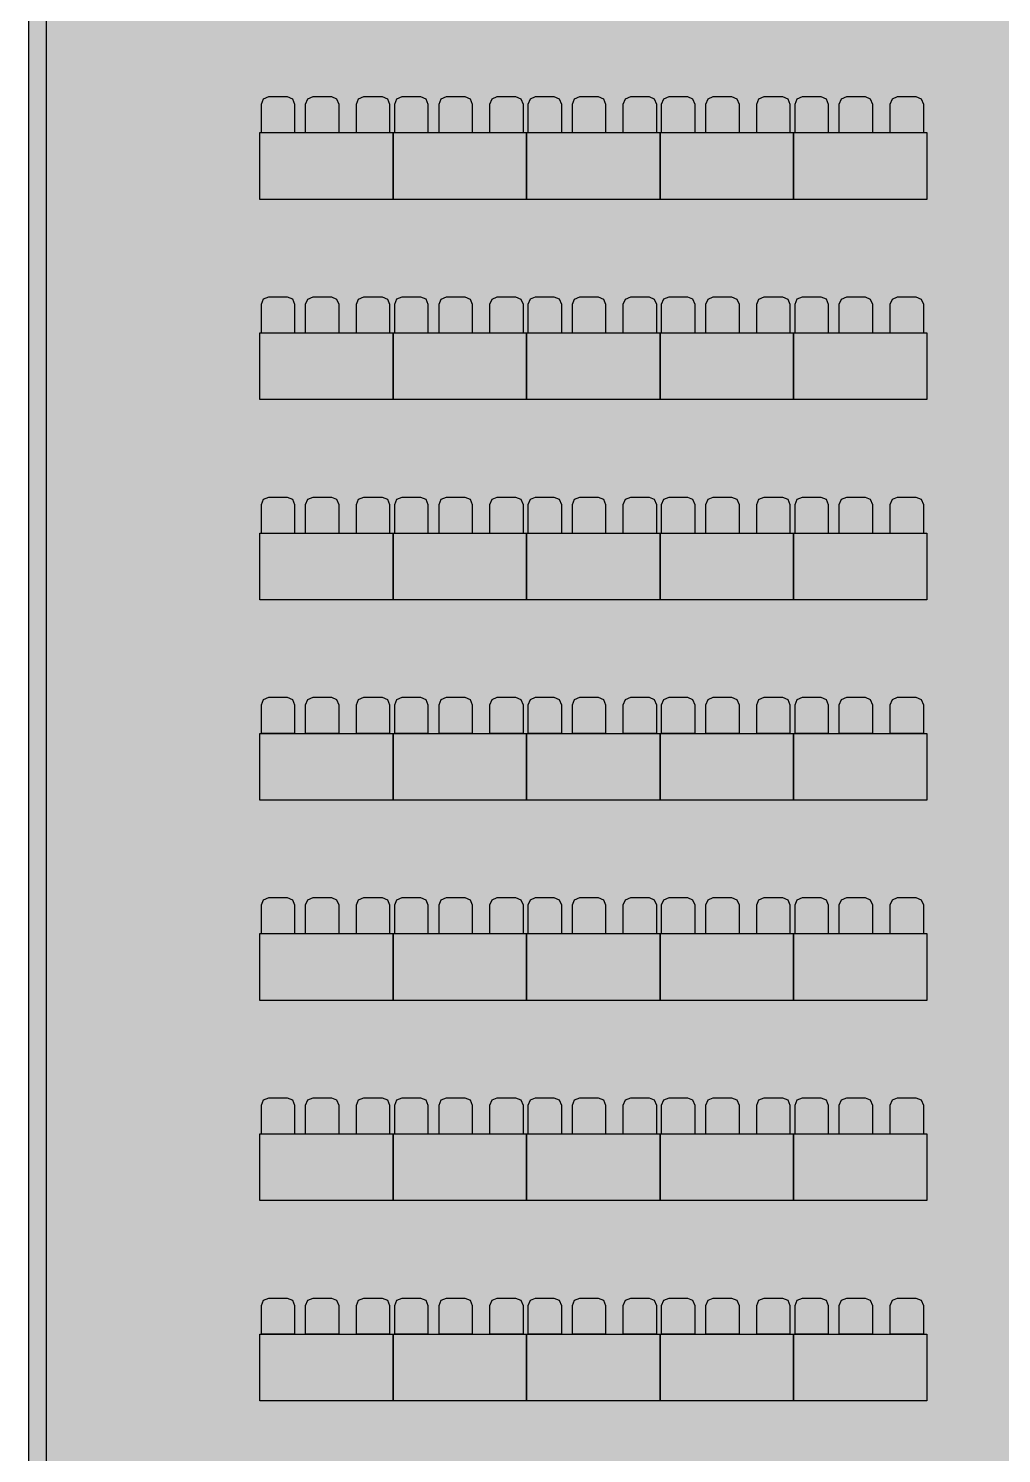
# Model space of a CAD drawing. Header units: feet. Extents: x 304 to 526, y 573 to 801.
# Drawn here: x 309.8 to 353.5, y 669.5 to 733.5 of the extents above; entities that cross this region are included whole.
import ezdxf

# ---------------------------------------------------------------- set-up
doc = ezdxf.new("R2010")
doc.units = ezdxf.units.FT
doc.header["$MEASUREMENT"] = 0
for name, color, linetype in [('background', 7, 'Continuous'), ('Layer 1', 7, 'Continuous'), ('walls', 7, 'Continuous')]:
    doc.layers.add(name, color=color, linetype=linetype)

msp = doc.modelspace()

# ---------------------------------------------------------------- hatches: boundary and pattern name
at = {"layer": 'background', "lineweight": 0, "true_color": 0xe6e6e6, "transparency": 33554687}
h = msp.add_hatch(color=254, dxfattribs=at)
h.dxf.hatch_style = 1
h.paths.add_polyline_path([(491.003, 759.963), (309.753, 759.963), (309.753, 591.797), (491.003, 591.797)])
at = {"layer": 'Layer 1', "lineweight": 0, "true_color": 0xf9cb9c, "transparency": 33554687}
h = msp.add_hatch(color=31, dxfattribs=at)
h.dxf.hatch_style = 1
h.paths.add_polyline_path([(326.152, 728.865), (326.152, 725.865), (320.152, 725.865), (320.152, 728.865)])
h = msp.add_hatch(color=31, dxfattribs=at)
h.dxf.hatch_style = 1
h.paths.add_polyline_path([(332.152, 728.865), (332.152, 725.865), (326.152, 725.865), (326.152, 728.865)])
h = msp.add_hatch(color=31, dxfattribs=at)
h.dxf.hatch_style = 1
h.paths.add_polyline_path([(338.152, 728.865), (338.152, 725.865), (332.152, 725.865), (332.152, 728.865)])
h = msp.add_hatch(color=31, dxfattribs=at)
h.dxf.hatch_style = 1
h.paths.add_polyline_path([(344.152, 728.865), (344.152, 725.865), (338.152, 725.865), (338.152, 728.865)])
h = msp.add_hatch(color=31, dxfattribs=at)
h.dxf.hatch_style = 1
h.paths.add_polyline_path([(350.152, 728.865), (350.152, 725.865), (344.152, 725.865), (344.152, 728.865)])
h = msp.add_hatch(color=31, dxfattribs=at)
h.dxf.hatch_style = 1
h.paths.add_polyline_path([(326.152, 719.865), (326.152, 716.865), (320.152, 716.865), (320.152, 719.865)])
h = msp.add_hatch(color=31, dxfattribs=at)
h.dxf.hatch_style = 1
h.paths.add_polyline_path([(332.152, 719.865), (332.152, 716.865), (326.152, 716.865), (326.152, 719.865)])
h = msp.add_hatch(color=31, dxfattribs=at)
h.dxf.hatch_style = 1
h.paths.add_polyline_path([(338.152, 719.865), (338.152, 716.865), (332.152, 716.865), (332.152, 719.865)])
h = msp.add_hatch(color=31, dxfattribs=at)
h.dxf.hatch_style = 1
h.paths.add_polyline_path([(344.152, 719.865), (344.152, 716.865), (338.152, 716.865), (338.152, 719.865)])
h = msp.add_hatch(color=31, dxfattribs=at)
h.dxf.hatch_style = 1
h.paths.add_polyline_path([(350.152, 719.865), (350.152, 716.865), (344.152, 716.865), (344.152, 719.865)])
h = msp.add_hatch(color=31, dxfattribs=at)
h.dxf.hatch_style = 1
h.paths.add_polyline_path([(326.152, 710.865), (326.152, 707.865), (320.152, 707.865), (320.152, 710.865)])
h = msp.add_hatch(color=31, dxfattribs=at)
h.dxf.hatch_style = 1
h.paths.add_polyline_path([(332.152, 710.865), (332.152, 707.865), (326.152, 707.865), (326.152, 710.865)])
h = msp.add_hatch(color=31, dxfattribs=at)
h.dxf.hatch_style = 1
h.paths.add_polyline_path([(338.152, 710.865), (338.152, 707.865), (332.152, 707.865), (332.152, 710.865)])
h = msp.add_hatch(color=31, dxfattribs=at)
h.dxf.hatch_style = 1
h.paths.add_polyline_path([(344.152, 710.865), (344.152, 707.865), (338.152, 707.865), (338.152, 710.865)])
h = msp.add_hatch(color=31, dxfattribs=at)
h.dxf.hatch_style = 1
h.paths.add_polyline_path([(350.152, 710.865), (350.152, 707.865), (344.152, 707.865), (344.152, 710.865)])
h = msp.add_hatch(color=31, dxfattribs=at)
h.dxf.hatch_style = 1
h.paths.add_polyline_path([(326.152, 701.865), (326.152, 698.865), (320.152, 698.865), (320.152, 701.865)])
h = msp.add_hatch(color=31, dxfattribs=at)
h.dxf.hatch_style = 1
h.paths.add_polyline_path([(332.152, 701.865), (332.152, 698.865), (326.152, 698.865), (326.152, 701.865)])
h = msp.add_hatch(color=31, dxfattribs=at)
h.dxf.hatch_style = 1
h.paths.add_polyline_path([(338.152, 701.865), (338.152, 698.865), (332.152, 698.865), (332.152, 701.865)])
h = msp.add_hatch(color=31, dxfattribs=at)
h.dxf.hatch_style = 1
h.paths.add_polyline_path([(344.152, 701.865), (344.152, 698.865), (338.152, 698.865), (338.152, 701.865)])
h = msp.add_hatch(color=31, dxfattribs=at)
h.dxf.hatch_style = 1
h.paths.add_polyline_path([(350.152, 701.865), (350.152, 698.865), (344.152, 698.865), (344.152, 701.865)])
h = msp.add_hatch(color=31, dxfattribs=at)
h.dxf.hatch_style = 1
h.paths.add_polyline_path([(326.152, 692.865), (326.152, 689.865), (320.152, 689.865), (320.152, 692.865)])
h = msp.add_hatch(color=31, dxfattribs=at)
h.dxf.hatch_style = 1
h.paths.add_polyline_path([(332.152, 692.865), (332.152, 689.865), (326.152, 689.865), (326.152, 692.865)])
h = msp.add_hatch(color=31, dxfattribs=at)
h.dxf.hatch_style = 1
h.paths.add_polyline_path([(338.152, 692.865), (338.152, 689.865), (332.152, 689.865), (332.152, 692.865)])
h = msp.add_hatch(color=31, dxfattribs=at)
h.dxf.hatch_style = 1
h.paths.add_polyline_path([(344.152, 692.865), (344.152, 689.865), (338.152, 689.865), (338.152, 692.865)])
h = msp.add_hatch(color=31, dxfattribs=at)
h.dxf.hatch_style = 1
h.paths.add_polyline_path([(350.152, 692.865), (350.152, 689.865), (344.152, 689.865), (344.152, 692.865)])
h = msp.add_hatch(color=31, dxfattribs=at)
h.dxf.hatch_style = 1
h.paths.add_polyline_path([(326.152, 683.865), (326.152, 680.865), (320.152, 680.865), (320.152, 683.865)])
h = msp.add_hatch(color=31, dxfattribs=at)
h.dxf.hatch_style = 1
h.paths.add_polyline_path([(332.152, 683.865), (332.152, 680.865), (326.152, 680.865), (326.152, 683.865)])
h = msp.add_hatch(color=31, dxfattribs=at)
h.dxf.hatch_style = 1
h.paths.add_polyline_path([(338.152, 683.865), (338.152, 680.865), (332.152, 680.865), (332.152, 683.865)])
h = msp.add_hatch(color=31, dxfattribs=at)
h.dxf.hatch_style = 1
h.paths.add_polyline_path([(344.152, 683.865), (344.152, 680.865), (338.152, 680.865), (338.152, 683.865)])
h = msp.add_hatch(color=31, dxfattribs=at)
h.dxf.hatch_style = 1
h.paths.add_polyline_path([(350.152, 683.865), (350.152, 680.865), (344.152, 680.865), (344.152, 683.865)])
h = msp.add_hatch(color=31, dxfattribs=at)
h.dxf.hatch_style = 1
h.paths.add_polyline_path([(326.152, 674.865), (326.152, 671.865), (320.152, 671.865), (320.152, 674.865)])
h = msp.add_hatch(color=31, dxfattribs=at)
h.dxf.hatch_style = 1
h.paths.add_polyline_path([(332.152, 674.865), (332.152, 671.865), (326.152, 671.865), (326.152, 674.865)])
h = msp.add_hatch(color=31, dxfattribs=at)
h.dxf.hatch_style = 1
h.paths.add_polyline_path([(338.152, 674.865), (338.152, 671.865), (332.152, 671.865), (332.152, 674.865)])
h = msp.add_hatch(color=31, dxfattribs=at)
h.dxf.hatch_style = 1
h.paths.add_polyline_path([(344.152, 674.865), (344.152, 671.865), (338.152, 671.865), (338.152, 674.865)])
h = msp.add_hatch(color=31, dxfattribs=at)
h.dxf.hatch_style = 1
h.paths.add_polyline_path([(350.152, 674.865), (350.152, 671.865), (344.152, 671.865), (344.152, 674.865)])

# ---------------------------------------------------------------- linework, layer by layer
at = {"layer": 'background', "color": 254, "lineweight": 0, "true_color": 0xe6e6e6, "transparency": 33554687}
msp.add_lwpolyline([(491.003, 759.963), (309.753, 759.963), (309.753, 591.797), (491.003, 591.797)], close=True, dxfattribs=at)
at = {"layer": 'background', "color": 254, "lineweight": 25, "true_color": 0xe6e6e6}
msp.add_lwpolyline([(491.003, 759.963), (309.753, 759.963), (309.753, 591.797), (491.003, 591.797)], close=True, dxfattribs=at)
at = {"layer": 'Layer 1', "color": 18, "lineweight": 25, "true_color": 0x000000}
for points in [[(321.73, 730.138), (321.633, 730.374), (321.397, 730.471), (320.543, 730.471), (320.307, 730.374), (320.21, 730.138), (320.21, 728.871), (321.73, 728.871)], [(323.72, 730.137), (323.622, 730.373), (323.387, 730.471), (322.532, 730.471), (322.296, 730.373), (322.199, 730.137), (322.199, 728.871), (323.72, 728.871)], [(326.007, 730.137), (325.909, 730.373), (325.673, 730.47), (324.819, 730.47), (324.583, 730.373), (324.486, 730.137), (324.486, 728.87), (326.007, 728.87)], [(327.73, 730.138), (327.633, 730.374), (327.397, 730.471), (326.543, 730.471), (326.307, 730.374), (326.21, 730.138), (326.21, 728.871), (327.73, 728.871)], [(329.72, 730.137), (329.622, 730.373), (329.387, 730.471), (328.532, 730.471), (328.296, 730.373), (328.199, 730.137), (328.199, 728.871), (329.72, 728.871)], [(332.007, 730.137), (331.909, 730.373), (331.673, 730.47), (330.819, 730.47), (330.583, 730.373), (330.486, 730.137), (330.486, 728.87), (332.007, 728.87)], [(333.73, 730.138), (333.633, 730.374), (333.397, 730.471), (332.543, 730.471), (332.307, 730.374), (332.21, 730.138), (332.21, 728.871), (333.73, 728.871)], [(335.72, 730.137), (335.622, 730.373), (335.387, 730.471), (334.532, 730.471), (334.296, 730.373), (334.199, 730.137), (334.199, 728.871), (335.72, 728.871)], [(338.007, 730.137), (337.909, 730.373), (337.673, 730.47), (336.819, 730.47), (336.583, 730.373), (336.486, 730.137), (336.486, 728.87), (338.007, 728.87)], [(339.73, 730.138), (339.633, 730.374), (339.397, 730.471), (338.543, 730.471), (338.307, 730.374), (338.21, 730.138), (338.21, 728.871), (339.73, 728.871)], [(341.72, 730.137), (341.622, 730.373), (341.387, 730.471), (340.532, 730.471), (340.296, 730.373), (340.199, 730.137), (340.199, 728.871), (341.72, 728.871)], [(344.007, 730.137), (343.909, 730.373), (343.673, 730.47), (342.819, 730.47), (342.583, 730.373), (342.486, 730.137), (342.486, 728.87), (344.007, 728.87)], [(345.73, 730.138), (345.633, 730.374), (345.397, 730.471), (344.543, 730.471), (344.307, 730.374), (344.21, 730.138), (344.21, 728.871), (345.73, 728.871)], [(347.72, 730.137), (347.622, 730.373), (347.387, 730.471), (346.532, 730.471), (346.296, 730.373), (346.199, 730.137), (346.199, 728.871), (347.72, 728.871)], [(350.007, 730.137), (349.909, 730.373), (349.673, 730.47), (348.819, 730.47), (348.583, 730.373), (348.486, 730.137), (348.486, 728.87), (350.007, 728.87)], [(326.152, 728.865), (326.152, 725.865), (320.152, 725.865), (320.152, 728.865)], [(332.152, 728.865), (332.152, 725.865), (326.152, 725.865), (326.152, 728.865)], [(338.152, 728.865), (338.152, 725.865), (332.152, 725.865), (332.152, 728.865)], [(344.152, 728.865), (344.152, 725.865), (338.152, 725.865), (338.152, 728.865)], [(350.152, 728.865), (350.152, 725.865), (344.152, 725.865), (344.152, 728.865)], [(321.73, 721.138), (321.633, 721.374), (321.397, 721.471), (320.543, 721.471), (320.307, 721.374), (320.21, 721.138), (320.21, 719.871), (321.73, 719.871)], [(323.72, 721.137), (323.622, 721.373), (323.387, 721.471), (322.532, 721.471), (322.296, 721.373), (322.199, 721.137), (322.199, 719.871), (323.72, 719.871)], [(326.007, 721.137), (325.909, 721.373), (325.673, 721.47), (324.819, 721.47), (324.583, 721.373), (324.486, 721.137), (324.486, 719.87), (326.007, 719.87)], [(327.73, 721.138), (327.633, 721.374), (327.397, 721.471), (326.543, 721.471), (326.307, 721.374), (326.21, 721.138), (326.21, 719.871), (327.73, 719.871)], [(329.72, 721.137), (329.622, 721.373), (329.387, 721.471), (328.532, 721.471), (328.296, 721.373), (328.199, 721.137), (328.199, 719.871), (329.72, 719.871)], [(332.007, 721.137), (331.909, 721.373), (331.673, 721.47), (330.819, 721.47), (330.583, 721.373), (330.486, 721.137), (330.486, 719.87), (332.007, 719.87)], [(333.73, 721.138), (333.633, 721.374), (333.397, 721.471), (332.543, 721.471), (332.307, 721.374), (332.21, 721.138), (332.21, 719.871), (333.73, 719.871)], [(335.72, 721.137), (335.622, 721.373), (335.387, 721.471), (334.532, 721.471), (334.296, 721.373), (334.199, 721.137), (334.199, 719.871), (335.72, 719.871)], [(338.007, 721.137), (337.909, 721.373), (337.673, 721.47), (336.819, 721.47), (336.583, 721.373), (336.486, 721.137), (336.486, 719.87), (338.007, 719.87)], [(339.73, 721.138), (339.633, 721.374), (339.397, 721.471), (338.543, 721.471), (338.307, 721.374), (338.21, 721.138), (338.21, 719.871), (339.73, 719.871)], [(341.72, 721.137), (341.622, 721.373), (341.387, 721.471), (340.532, 721.471), (340.296, 721.373), (340.199, 721.137), (340.199, 719.871), (341.72, 719.871)], [(344.007, 721.137), (343.909, 721.373), (343.673, 721.47), (342.819, 721.47), (342.583, 721.373), (342.486, 721.137), (342.486, 719.87), (344.007, 719.87)], [(345.73, 721.138), (345.633, 721.374), (345.397, 721.471), (344.543, 721.471), (344.307, 721.374), (344.21, 721.138), (344.21, 719.871), (345.73, 719.871)], [(347.72, 721.137), (347.622, 721.373), (347.387, 721.471), (346.532, 721.471), (346.296, 721.373), (346.199, 721.137), (346.199, 719.871), (347.72, 719.871)], [(350.007, 721.137), (349.909, 721.373), (349.673, 721.47), (348.819, 721.47), (348.583, 721.373), (348.486, 721.137), (348.486, 719.87), (350.007, 719.87)], [(326.152, 719.865), (326.152, 716.865), (320.152, 716.865), (320.152, 719.865)], [(332.152, 719.865), (332.152, 716.865), (326.152, 716.865), (326.152, 719.865)], [(338.152, 719.865), (338.152, 716.865), (332.152, 716.865), (332.152, 719.865)], [(344.152, 719.865), (344.152, 716.865), (338.152, 716.865), (338.152, 719.865)], [(350.152, 719.865), (350.152, 716.865), (344.152, 716.865), (344.152, 719.865)], [(321.73, 712.138), (321.633, 712.374), (321.397, 712.471), (320.543, 712.471), (320.307, 712.374), (320.21, 712.138), (320.21, 710.871), (321.73, 710.871)], [(323.72, 712.137), (323.622, 712.373), (323.387, 712.471), (322.532, 712.471), (322.296, 712.373), (322.199, 712.137), (322.199, 710.871), (323.72, 710.871)], [(326.007, 712.137), (325.909, 712.373), (325.673, 712.47), (324.819, 712.47), (324.583, 712.373), (324.486, 712.137), (324.486, 710.87), (326.007, 710.87)], [(327.73, 712.138), (327.633, 712.374), (327.397, 712.471), (326.543, 712.471), (326.307, 712.374), (326.21, 712.138), (326.21, 710.871), (327.73, 710.871)], [(329.72, 712.137), (329.622, 712.373), (329.387, 712.471), (328.532, 712.471), (328.296, 712.373), (328.199, 712.137), (328.199, 710.871), (329.72, 710.871)], [(332.007, 712.137), (331.909, 712.373), (331.673, 712.47), (330.819, 712.47), (330.583, 712.373), (330.486, 712.137), (330.486, 710.87), (332.007, 710.87)], [(333.73, 712.138), (333.633, 712.374), (333.397, 712.471), (332.543, 712.471), (332.307, 712.374), (332.21, 712.138), (332.21, 710.871), (333.73, 710.871)], [(335.72, 712.137), (335.622, 712.373), (335.387, 712.471), (334.532, 712.471), (334.296, 712.373), (334.199, 712.137), (334.199, 710.871), (335.72, 710.871)], [(338.007, 712.137), (337.909, 712.373), (337.673, 712.47), (336.819, 712.47), (336.583, 712.373), (336.486, 712.137), (336.486, 710.87), (338.007, 710.87)], [(339.73, 712.138), (339.633, 712.374), (339.397, 712.471), (338.543, 712.471), (338.307, 712.374), (338.21, 712.138), (338.21, 710.871), (339.73, 710.871)], [(341.72, 712.137), (341.622, 712.373), (341.387, 712.471), (340.532, 712.471), (340.296, 712.373), (340.199, 712.137), (340.199, 710.871), (341.72, 710.871)], [(344.007, 712.137), (343.909, 712.373), (343.673, 712.47), (342.819, 712.47), (342.583, 712.373), (342.486, 712.137), (342.486, 710.87), (344.007, 710.87)], [(345.73, 712.138), (345.633, 712.374), (345.397, 712.471), (344.543, 712.471), (344.307, 712.374), (344.21, 712.138), (344.21, 710.871), (345.73, 710.871)], [(347.72, 712.137), (347.622, 712.373), (347.387, 712.471), (346.532, 712.471), (346.296, 712.373), (346.199, 712.137), (346.199, 710.871), (347.72, 710.871)], [(350.007, 712.137), (349.909, 712.373), (349.673, 712.47), (348.819, 712.47), (348.583, 712.373), (348.486, 712.137), (348.486, 710.87), (350.007, 710.87)], [(326.152, 710.865), (326.152, 707.865), (320.152, 707.865), (320.152, 710.865)], [(332.152, 710.865), (332.152, 707.865), (326.152, 707.865), (326.152, 710.865)], [(338.152, 710.865), (338.152, 707.865), (332.152, 707.865), (332.152, 710.865)], [(344.152, 710.865), (344.152, 707.865), (338.152, 707.865), (338.152, 710.865)], [(350.152, 710.865), (350.152, 707.865), (344.152, 707.865), (344.152, 710.865)], [(321.73, 703.138), (321.633, 703.374), (321.397, 703.471), (320.543, 703.471), (320.307, 703.374), (320.21, 703.138), (320.21, 701.871), (321.73, 701.871)], [(323.72, 703.137), (323.622, 703.373), (323.387, 703.471), (322.532, 703.471), (322.296, 703.373), (322.199, 703.137), (322.199, 701.871), (323.72, 701.871)], [(326.007, 703.137), (325.909, 703.373), (325.673, 703.47), (324.819, 703.47), (324.583, 703.373), (324.486, 703.137), (324.486, 701.87), (326.007, 701.87)], [(327.73, 703.138), (327.633, 703.374), (327.397, 703.471), (326.543, 703.471), (326.307, 703.374), (326.21, 703.138), (326.21, 701.871), (327.73, 701.871)], [(329.72, 703.137), (329.622, 703.373), (329.387, 703.471), (328.532, 703.471), (328.296, 703.373), (328.199, 703.137), (328.199, 701.871), (329.72, 701.871)], [(332.007, 703.137), (331.909, 703.373), (331.673, 703.47), (330.819, 703.47), (330.583, 703.373), (330.486, 703.137), (330.486, 701.87), (332.007, 701.87)], [(333.73, 703.138), (333.633, 703.374), (333.397, 703.471), (332.543, 703.471), (332.307, 703.374), (332.21, 703.138), (332.21, 701.871), (333.73, 701.871)], [(335.72, 703.137), (335.622, 703.373), (335.387, 703.471), (334.532, 703.471), (334.296, 703.373), (334.199, 703.137), (334.199, 701.871), (335.72, 701.871)], [(338.007, 703.137), (337.909, 703.373), (337.673, 703.47), (336.819, 703.47), (336.583, 703.373), (336.486, 703.137), (336.486, 701.87), (338.007, 701.87)], [(339.73, 703.138), (339.633, 703.374), (339.397, 703.471), (338.543, 703.471), (338.307, 703.374), (338.21, 703.138), (338.21, 701.871), (339.73, 701.871)], [(341.72, 703.137), (341.622, 703.373), (341.387, 703.471), (340.532, 703.471), (340.296, 703.373), (340.199, 703.137), (340.199, 701.871), (341.72, 701.871)], [(344.007, 703.137), (343.909, 703.373), (343.673, 703.47), (342.819, 703.47), (342.583, 703.373), (342.486, 703.137), (342.486, 701.87), (344.007, 701.87)], [(345.73, 703.138), (345.633, 703.374), (345.397, 703.471), (344.543, 703.471), (344.307, 703.374), (344.21, 703.138), (344.21, 701.871), (345.73, 701.871)], [(347.72, 703.137), (347.622, 703.373), (347.387, 703.471), (346.532, 703.471), (346.296, 703.373), (346.199, 703.137), (346.199, 701.871), (347.72, 701.871)], [(350.007, 703.137), (349.909, 703.373), (349.673, 703.47), (348.819, 703.47), (348.583, 703.373), (348.486, 703.137), (348.486, 701.87), (350.007, 701.87)], [(326.152, 701.865), (326.152, 698.865), (320.152, 698.865), (320.152, 701.865)], [(332.152, 701.865), (332.152, 698.865), (326.152, 698.865), (326.152, 701.865)], [(338.152, 701.865), (338.152, 698.865), (332.152, 698.865), (332.152, 701.865)], [(344.152, 701.865), (344.152, 698.865), (338.152, 698.865), (338.152, 701.865)], [(350.152, 701.865), (350.152, 698.865), (344.152, 698.865), (344.152, 701.865)], [(321.73, 694.138), (321.633, 694.374), (321.397, 694.471), (320.543, 694.471), (320.307, 694.374), (320.21, 694.138), (320.21, 692.871), (321.73, 692.871)], [(323.72, 694.137), (323.622, 694.373), (323.387, 694.471), (322.532, 694.471), (322.296, 694.373), (322.199, 694.137), (322.199, 692.871), (323.72, 692.871)], [(326.007, 694.137), (325.909, 694.373), (325.673, 694.47), (324.819, 694.47), (324.583, 694.373), (324.486, 694.137), (324.486, 692.87), (326.007, 692.87)], [(327.73, 694.138), (327.633, 694.374), (327.397, 694.471), (326.543, 694.471), (326.307, 694.374), (326.21, 694.138), (326.21, 692.871), (327.73, 692.871)], [(329.72, 694.137), (329.622, 694.373), (329.387, 694.471), (328.532, 694.471), (328.296, 694.373), (328.199, 694.137), (328.199, 692.871), (329.72, 692.871)], [(332.007, 694.137), (331.909, 694.373), (331.673, 694.47), (330.819, 694.47), (330.583, 694.373), (330.486, 694.137), (330.486, 692.87), (332.007, 692.87)], [(333.73, 694.138), (333.633, 694.374), (333.397, 694.471), (332.543, 694.471), (332.307, 694.374), (332.21, 694.138), (332.21, 692.871), (333.73, 692.871)], [(335.72, 694.137), (335.622, 694.373), (335.387, 694.471), (334.532, 694.471), (334.296, 694.373), (334.199, 694.137), (334.199, 692.871), (335.72, 692.871)], [(338.007, 694.137), (337.909, 694.373), (337.673, 694.47), (336.819, 694.47), (336.583, 694.373), (336.486, 694.137), (336.486, 692.87), (338.007, 692.87)], [(339.73, 694.138), (339.633, 694.374), (339.397, 694.471), (338.543, 694.471), (338.307, 694.374), (338.21, 694.138), (338.21, 692.871), (339.73, 692.871)], [(341.72, 694.137), (341.622, 694.373), (341.387, 694.471), (340.532, 694.471), (340.296, 694.373), (340.199, 694.137), (340.199, 692.871), (341.72, 692.871)], [(344.007, 694.137), (343.909, 694.373), (343.673, 694.47), (342.819, 694.47), (342.583, 694.373), (342.486, 694.137), (342.486, 692.87), (344.007, 692.87)], [(345.73, 694.138), (345.633, 694.374), (345.397, 694.471), (344.543, 694.471), (344.307, 694.374), (344.21, 694.138), (344.21, 692.871), (345.73, 692.871)], [(347.72, 694.137), (347.622, 694.373), (347.387, 694.471), (346.532, 694.471), (346.296, 694.373), (346.199, 694.137), (346.199, 692.871), (347.72, 692.871)], [(350.007, 694.137), (349.909, 694.373), (349.673, 694.47), (348.819, 694.47), (348.583, 694.373), (348.486, 694.137), (348.486, 692.87), (350.007, 692.87)], [(326.152, 692.865), (326.152, 689.865), (320.152, 689.865), (320.152, 692.865)], [(332.152, 692.865), (332.152, 689.865), (326.152, 689.865), (326.152, 692.865)], [(338.152, 692.865), (338.152, 689.865), (332.152, 689.865), (332.152, 692.865)], [(344.152, 692.865), (344.152, 689.865), (338.152, 689.865), (338.152, 692.865)], [(350.152, 692.865), (350.152, 689.865), (344.152, 689.865), (344.152, 692.865)], [(321.73, 685.138), (321.633, 685.374), (321.397, 685.471), (320.543, 685.471), (320.307, 685.374), (320.21, 685.138), (320.21, 683.871), (321.73, 683.871)], [(323.72, 685.137), (323.622, 685.373), (323.387, 685.471), (322.532, 685.471), (322.296, 685.373), (322.199, 685.137), (322.199, 683.871), (323.72, 683.871)], [(326.007, 685.137), (325.909, 685.373), (325.673, 685.47), (324.819, 685.47), (324.583, 685.373), (324.486, 685.137), (324.486, 683.87), (326.007, 683.87)], [(327.73, 685.138), (327.633, 685.374), (327.397, 685.471), (326.543, 685.471), (326.307, 685.374), (326.21, 685.138), (326.21, 683.871), (327.73, 683.871)], [(329.72, 685.137), (329.622, 685.373), (329.387, 685.471), (328.532, 685.471), (328.296, 685.373), (328.199, 685.137), (328.199, 683.871), (329.72, 683.871)], [(332.007, 685.137), (331.909, 685.373), (331.673, 685.47), (330.819, 685.47), (330.583, 685.373), (330.486, 685.137), (330.486, 683.87), (332.007, 683.87)], [(333.73, 685.138), (333.633, 685.374), (333.397, 685.471), (332.543, 685.471), (332.307, 685.374), (332.21, 685.138), (332.21, 683.871), (333.73, 683.871)], [(335.72, 685.137), (335.622, 685.373), (335.387, 685.471), (334.532, 685.471), (334.296, 685.373), (334.199, 685.137), (334.199, 683.871), (335.72, 683.871)], [(338.007, 685.137), (337.909, 685.373), (337.673, 685.47), (336.819, 685.47), (336.583, 685.373), (336.486, 685.137), (336.486, 683.87), (338.007, 683.87)], [(339.73, 685.138), (339.633, 685.374), (339.397, 685.471), (338.543, 685.471), (338.307, 685.374), (338.21, 685.138), (338.21, 683.871), (339.73, 683.871)], [(341.72, 685.137), (341.622, 685.373), (341.387, 685.471), (340.532, 685.471), (340.296, 685.373), (340.199, 685.137), (340.199, 683.871), (341.72, 683.871)], [(344.007, 685.137), (343.909, 685.373), (343.673, 685.47), (342.819, 685.47), (342.583, 685.373), (342.486, 685.137), (342.486, 683.87), (344.007, 683.87)], [(345.73, 685.138), (345.633, 685.374), (345.397, 685.471), (344.543, 685.471), (344.307, 685.374), (344.21, 685.138), (344.21, 683.871), (345.73, 683.871)], [(347.72, 685.137), (347.622, 685.373), (347.387, 685.471), (346.532, 685.471), (346.296, 685.373), (346.199, 685.137), (346.199, 683.871), (347.72, 683.871)], [(350.007, 685.137), (349.909, 685.373), (349.673, 685.47), (348.819, 685.47), (348.583, 685.373), (348.486, 685.137), (348.486, 683.87), (350.007, 683.87)], [(326.152, 683.865), (326.152, 680.865), (320.152, 680.865), (320.152, 683.865)], [(332.152, 683.865), (332.152, 680.865), (326.152, 680.865), (326.152, 683.865)], [(338.152, 683.865), (338.152, 680.865), (332.152, 680.865), (332.152, 683.865)], [(344.152, 683.865), (344.152, 680.865), (338.152, 680.865), (338.152, 683.865)], [(350.152, 683.865), (350.152, 680.865), (344.152, 680.865), (344.152, 683.865)], [(321.73, 676.138), (321.633, 676.374), (321.397, 676.471), (320.543, 676.471), (320.307, 676.374), (320.21, 676.138), (320.21, 674.871), (321.73, 674.871)], [(323.72, 676.137), (323.622, 676.373), (323.387, 676.471), (322.532, 676.471), (322.296, 676.373), (322.199, 676.137), (322.199, 674.871), (323.72, 674.871)], [(326.007, 676.137), (325.909, 676.373), (325.673, 676.47), (324.819, 676.47), (324.583, 676.373), (324.486, 676.137), (324.486, 674.87), (326.007, 674.87)], [(327.73, 676.138), (327.633, 676.374), (327.397, 676.471), (326.543, 676.471), (326.307, 676.374), (326.21, 676.138), (326.21, 674.871), (327.73, 674.871)], [(329.72, 676.137), (329.622, 676.373), (329.387, 676.471), (328.532, 676.471), (328.296, 676.373), (328.199, 676.137), (328.199, 674.871), (329.72, 674.871)], [(332.007, 676.137), (331.909, 676.373), (331.673, 676.47), (330.819, 676.47), (330.583, 676.373), (330.486, 676.137), (330.486, 674.87), (332.007, 674.87)], [(333.73, 676.138), (333.633, 676.374), (333.397, 676.471), (332.543, 676.471), (332.307, 676.374), (332.21, 676.138), (332.21, 674.871), (333.73, 674.871)], [(335.72, 676.137), (335.622, 676.373), (335.387, 676.471), (334.532, 676.471), (334.296, 676.373), (334.199, 676.137), (334.199, 674.871), (335.72, 674.871)], [(338.007, 676.137), (337.909, 676.373), (337.673, 676.47), (336.819, 676.47), (336.583, 676.373), (336.486, 676.137), (336.486, 674.87), (338.007, 674.87)], [(339.73, 676.138), (339.633, 676.374), (339.397, 676.471), (338.543, 676.471), (338.307, 676.374), (338.21, 676.138), (338.21, 674.871), (339.73, 674.871)], [(341.72, 676.137), (341.622, 676.373), (341.387, 676.471), (340.532, 676.471), (340.296, 676.373), (340.199, 676.137), (340.199, 674.871), (341.72, 674.871)], [(344.007, 676.137), (343.909, 676.373), (343.673, 676.47), (342.819, 676.47), (342.583, 676.373), (342.486, 676.137), (342.486, 674.87), (344.007, 674.87)], [(345.73, 676.138), (345.633, 676.374), (345.397, 676.471), (344.543, 676.471), (344.307, 676.374), (344.21, 676.138), (344.21, 674.871), (345.73, 674.871)], [(347.72, 676.137), (347.622, 676.373), (347.387, 676.471), (346.532, 676.471), (346.296, 676.373), (346.199, 676.137), (346.199, 674.871), (347.72, 674.871)], [(350.007, 676.137), (349.909, 676.373), (349.673, 676.47), (348.819, 676.47), (348.583, 676.373), (348.486, 676.137), (348.486, 674.87), (350.007, 674.87)], [(326.152, 674.865), (326.152, 671.865), (320.152, 671.865), (320.152, 674.865)], [(332.152, 674.865), (332.152, 671.865), (326.152, 671.865), (326.152, 674.865)], [(338.152, 674.865), (338.152, 671.865), (332.152, 671.865), (332.152, 674.865)], [(344.152, 674.865), (344.152, 671.865), (338.152, 671.865), (338.152, 674.865)], [(350.152, 674.865), (350.152, 671.865), (344.152, 671.865), (344.152, 674.865)]]:
    msp.add_lwpolyline(points, close=True, dxfattribs=at)
at = {"layer": 'Layer 1', "color": 18, "lineweight": 0, "true_color": 0x000000, "transparency": 33554687}
for points in [[(326.152, 728.865), (326.152, 725.865), (320.152, 725.865), (320.152, 728.865)], [(332.152, 728.865), (332.152, 725.865), (326.152, 725.865), (326.152, 728.865)], [(338.152, 728.865), (338.152, 725.865), (332.152, 725.865), (332.152, 728.865)], [(344.152, 728.865), (344.152, 725.865), (338.152, 725.865), (338.152, 728.865)], [(350.152, 728.865), (350.152, 725.865), (344.152, 725.865), (344.152, 728.865)], [(326.152, 719.865), (326.152, 716.865), (320.152, 716.865), (320.152, 719.865)], [(332.152, 719.865), (332.152, 716.865), (326.152, 716.865), (326.152, 719.865)], [(338.152, 719.865), (338.152, 716.865), (332.152, 716.865), (332.152, 719.865)], [(344.152, 719.865), (344.152, 716.865), (338.152, 716.865), (338.152, 719.865)], [(350.152, 719.865), (350.152, 716.865), (344.152, 716.865), (344.152, 719.865)], [(326.152, 710.865), (326.152, 707.865), (320.152, 707.865), (320.152, 710.865)], [(332.152, 710.865), (332.152, 707.865), (326.152, 707.865), (326.152, 710.865)], [(338.152, 710.865), (338.152, 707.865), (332.152, 707.865), (332.152, 710.865)], [(344.152, 710.865), (344.152, 707.865), (338.152, 707.865), (338.152, 710.865)], [(350.152, 710.865), (350.152, 707.865), (344.152, 707.865), (344.152, 710.865)], [(326.152, 701.865), (326.152, 698.865), (320.152, 698.865), (320.152, 701.865)], [(332.152, 701.865), (332.152, 698.865), (326.152, 698.865), (326.152, 701.865)], [(338.152, 701.865), (338.152, 698.865), (332.152, 698.865), (332.152, 701.865)], [(344.152, 701.865), (344.152, 698.865), (338.152, 698.865), (338.152, 701.865)], [(350.152, 701.865), (350.152, 698.865), (344.152, 698.865), (344.152, 701.865)], [(326.152, 692.865), (326.152, 689.865), (320.152, 689.865), (320.152, 692.865)], [(332.152, 692.865), (332.152, 689.865), (326.152, 689.865), (326.152, 692.865)], [(338.152, 692.865), (338.152, 689.865), (332.152, 689.865), (332.152, 692.865)], [(344.152, 692.865), (344.152, 689.865), (338.152, 689.865), (338.152, 692.865)], [(350.152, 692.865), (350.152, 689.865), (344.152, 689.865), (344.152, 692.865)], [(326.152, 683.865), (326.152, 680.865), (320.152, 680.865), (320.152, 683.865)], [(332.152, 683.865), (332.152, 680.865), (326.152, 680.865), (326.152, 683.865)], [(338.152, 683.865), (338.152, 680.865), (332.152, 680.865), (332.152, 683.865)], [(344.152, 683.865), (344.152, 680.865), (338.152, 680.865), (338.152, 683.865)], [(350.152, 683.865), (350.152, 680.865), (344.152, 680.865), (344.152, 683.865)], [(326.152, 674.865), (326.152, 671.865), (320.152, 671.865), (320.152, 674.865)], [(332.152, 674.865), (332.152, 671.865), (326.152, 671.865), (326.152, 674.865)], [(338.152, 674.865), (338.152, 671.865), (332.152, 671.865), (332.152, 674.865)], [(344.152, 674.865), (344.152, 671.865), (338.152, 671.865), (338.152, 674.865)], [(350.152, 674.865), (350.152, 671.865), (344.152, 671.865), (344.152, 674.865)]]:
    msp.add_lwpolyline(points, close=True, dxfattribs=at)
at = {"layer": 'walls', "color": 18, "lineweight": 25, "true_color": 0x000000}
msp.add_lwpolyline([(310.541, 760.881), (310.541, 591.967)], dxfattribs=at)

doc.saveas('drawing.dxf')
